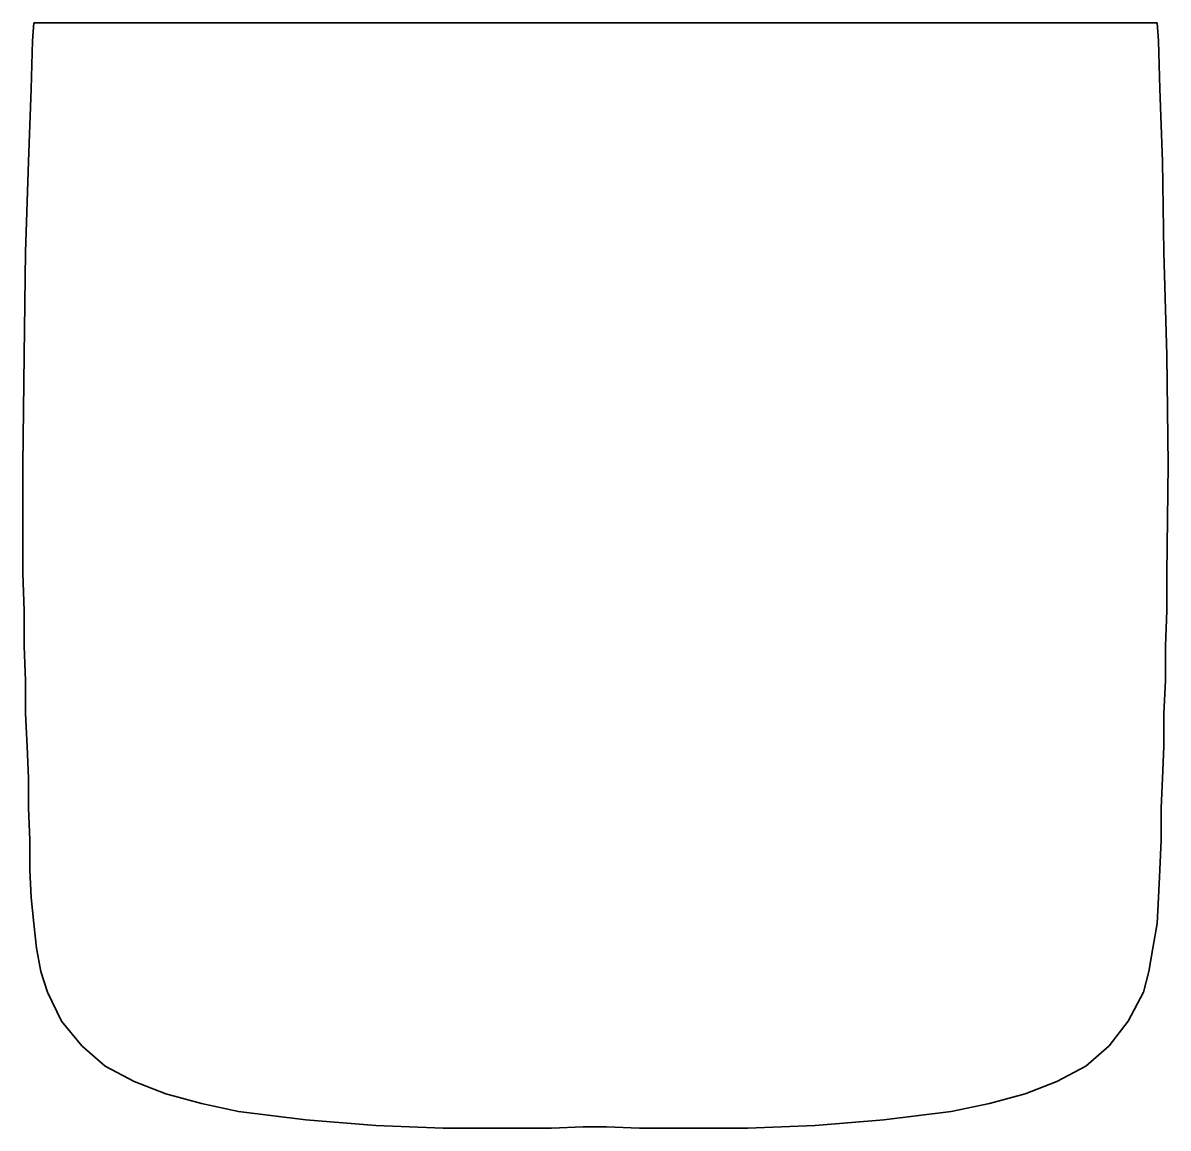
# Model space of a CAD drawing. Extents: x 0 to 834, y -805 to 0.
import ezdxf

# ---------------------------------------------------------------- set-up
doc = ezdxf.new("R2010")
doc.units = 0
doc.linetypes.add('Solid', pattern=[0])

msp = doc.modelspace()

# ---------------------------------------------------------------- linework, layer by layer
at = {"color": 0, "linetype": 'Solid', "lineweight": 35}
msp.add_lwpolyline([(826, 0), (827, -13), (828, -48), (830, -101), (831, -167), (833, -242), (834, -322), (833, -401), (833, -428), (832, -454), (832, -479), (831, -503), (831, -527), (830, -550), (829, -572), (829, -595), (828, -617), (827, -637), (826, -656), (823, -674), (820, -691), (816, -706), (805, -727), (791, -745), (774, -760), (753, -771), (730, -780), (704, -787), (676, -793), (627, -799), (577, -803), (528, -805), (484, -805), (449, -805), (425, -804), (417, -804), (408, -804), (385, -805), (349, -805), (306, -805), (257, -803), (206, -799), (157, -793), (130, -787), (104, -780), (81, -771), (60, -760), (43, -745), (28, -727), (18, -706), (13, -691), (10, -674), (8, -656), (6, -637), (5, -617), (5, -595), (4, -572), (4, -550), (3, -527), (2, -503), (2, -479), (1, -454), (1, -428), (0, -401), (0, -322), (1, -242), (2, -167), (4, -101), (6, -48), (7, -13), (8, 0), (417, 0), (826, 0)], close=True, dxfattribs=at)

doc.saveas('drawing.dxf')
